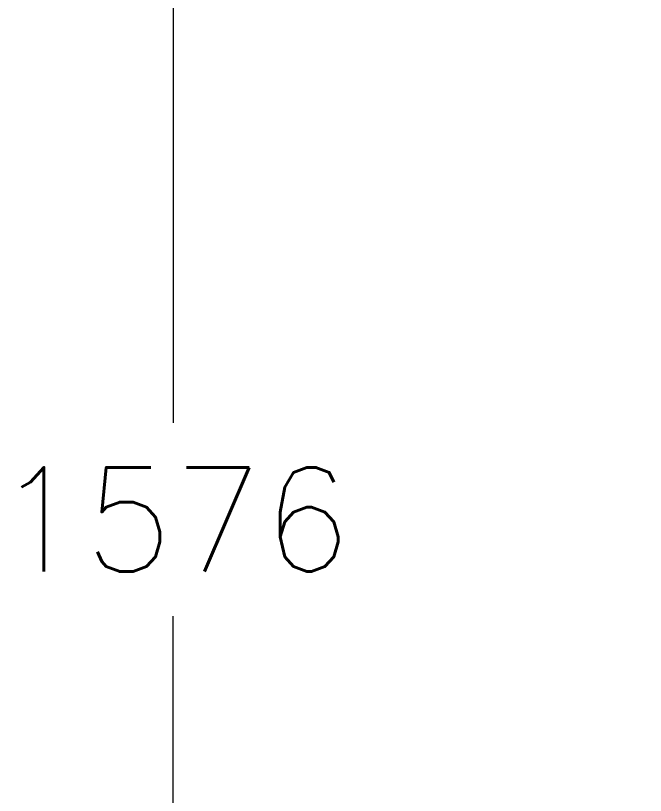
# Model space of a CAD drawing. Header units: inches. Extents: x 3110 to 5380, y 935 to 5515.
# Drawn here: x 3110 to 3533, y 4385 to 4909 of the extents above; entities that cross this region are included whole.
import ezdxf

# ---------------------------------------------------------------- set-up
doc = ezdxf.new("R2010")
doc.units = ezdxf.units.IN
doc.header["$MEASUREMENT"] = 0
doc.layers.add('AM_0', color=7, linetype='Continuous', lineweight=30)
doc.layers.add('AM_5', color=92, linetype='Continuous', lineweight=15)
doc.styles.get("Standard").update_dxf_attribs({"font": 'ROMANS.SHX'})
doc.dimstyles.new('AM_ANSI$0', dxfattribs={"dimtxt": 0.12, "dimasz": 0.12, "dimexe": 0.1, "dimexo": 0.05, "dimgap": 0.06, "dimtad": 0, "dimtih": 1, "dimtoh": 1, "dimdec": 4, "dimzin": 7, "dimdsep": 46, "dimtxsty": 'Standard', "dimcen": 0, "dimclrd": 256, "dimclre": 256, "dimclrt": 140, "dimadec": 0, "dimazin": 2, "dimtp": 0.1, "dimtm": 0.1, "dimtfac": 0.71, "dimtdec": 4, "dimtofl": 0, "dimtmove": 0, "dimatfit": 3, "dimfxl": 1, "dimtolj": 1, "dimtzin": 7, "dimlwd": -1, "dimlwe": -1, "dimarcsym": 1})

# ---------------------------------------------------------------- blocks, each defined once
blk = doc.blocks.new('_ClosedBlank')
at = {"layer": 'AM_0', "color": 0, "lineweight": -2}
for p, q in [((-1, 0.1667), (0, 0)), ((-1, 0.1667), (-1, -0.1667)), ((0, 0), (-1, -0.1667))]:
    blk.add_line(p, q, dxfattribs=at)
blk = doc.blocks.new('*D38')
at = {"layer": 'AM_5', "linetype": 'ByBlock', "transparency": 16777216}
for p, q in [((4430.28, 5357.94), (3215.67, 5357.94)), ((3215.77, 5287.94), (3215.77, 4635.08)), ((3215.77, 3852.21), (3215.77, 4505.08)), ((4214.28, 3782.21), (3215.67, 3782.21))]:
    blk.add_line(p, q, dxfattribs=at)
at = {"layer": 'Defpoints', "color": 0, "transparency": 16777216}
for p in [(3215.77, 5357.94), (4430.33, 5357.94), (4214.33, 3782.21)]:
    blk.add_point(p, dxfattribs=at)
at = {"layer": 'AM_5', "transparency": 16777216, "xscale": 70, "yscale": 70, "zscale": 70}
for p, rotation in [((3215.77, 5357.94), 90), ((3215.77, 3782.21), 270)]:
    blk.add_blockref('_ClosedBlank', p, dxfattribs=dict(at, rotation=rotation))
at = {"layer": 'AM_5', "color": 140, "transparency": 16777216, "insert": (3215.77, 4570.08), "char_height": 70, "attachment_point": 5}
blk.add_mtext('\\A1;1576', dxfattribs=at)

msp = doc.modelspace()

# ---------------------------------------------------------------- dimensions: what is measured, and where the dimension line sits
at = {"layer": 'AM_5'}
dim = msp.add_linear_dim(base=(3215.7652, 5357.94088), p1=(4214.33462, 3782.21214), p2=(4430.32859, 5357.94088), angle=90, dimstyle='AM_ANSI$0', override={"dimtxt": 70, "dimasz": 70, "dimgap": 30, "dimdec": 0, "dimblk1": 'ClosedBlank', "dimblk2": 'ClosedBlank', "dimsah": 1}, dxfattribs=at)
dim.commit()
dim.dimension.update_dxf_attribs({"geometry": '*D38', "text_midpoint": (3215.7652, 4570.07651)})

doc.saveas('drawing.dxf')
